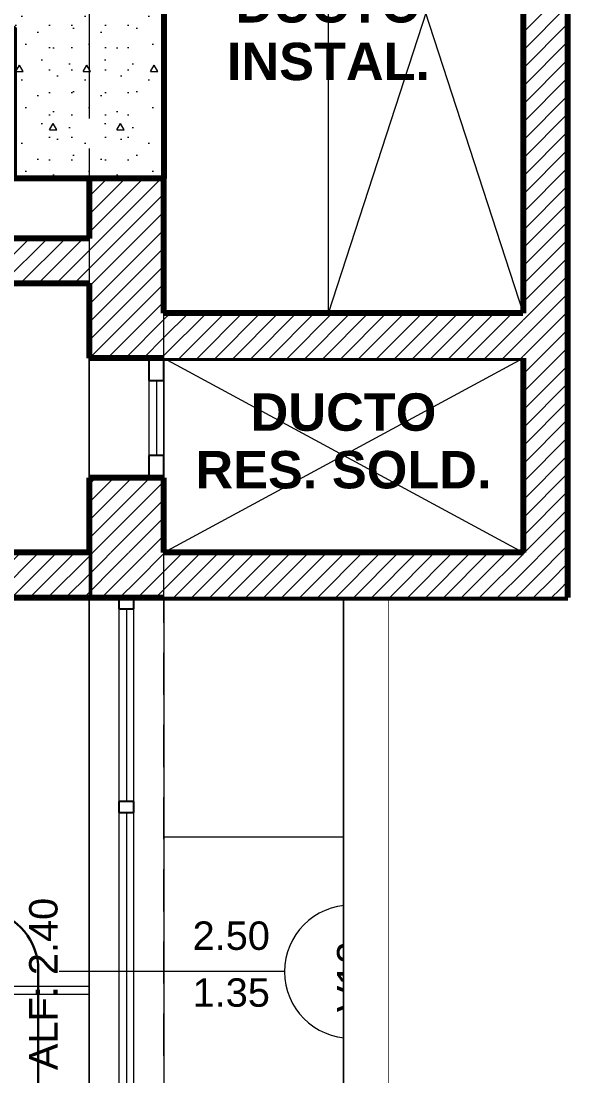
# Model space of a CAD drawing. Header units: inches. Extents: x -38 to 5698, y -33 to 92.
# Drawn here: x 143.593 to 145.42, y 13.402 to 16.926 of the extents above; entities that cross this region are included whole.
import ezdxf
from ezdxf.lldxf.tags import DXFTag

# ---------------------------------------------------------------- set-up
doc = ezdxf.new("R2010")
doc.units = ezdxf.units.IN
doc.header["$MEASUREMENT"] = 0
doc.set_wipeout_variables(frame=1)
for name, pattern in [('ACAD_ISO04W100', [30, 24, -3, 0, -3]), ('Hidden Line', [0.195611, 0.141111, -0.0545]), ('Punto & Raya', [0.65, 0.5, -0.075, 0, -0.075]), ('Wipeout_Contour', [1, 0, -1])]:
    doc.linetypes.add(name, pattern=pattern)
for name, color, linetype in [('02 _ ARQ _ ALB _ Ejes Generales', 7, 'Continuous'), ('02 _ ARQ _ ZON _ Espacio.3D', 7, 'Continuous'), ('08 _ STR _ EXT _ 06 Columnas', 7, 'Continuous'), ('08 _ STR _ EXT _ 07 Losa Aligerada', 7, 'Continuous'), ('08 _ STR _ EXT _ 09 Vigas', 7, 'Continuous'), ('Dibujo 2D - General', 7, 'Continuous'), ('Estructura - 04 MURO', 7, 'Continuous'), ('Interior - Sanitarios', 7, 'Continuous'), ('Notas - Textos', 7, 'Continuous')]:
    doc.layers.add(name, color=color, linetype=linetype)
doc.layers.add('ALUMBRADO_CONDUIT', color=30, linetype='CONDUIT1', lineweight=30)
doc.styles.add('Estilo_Generado_4', font='swisse.ttf')
doc.styles.add('Estilo_Generado_8', font='arialbd.ttf')
doc.styles.add('{18b73a54-fa43-428c-adcb-c1c7bbdf2c84}', font='Simplex.shx')
tags = doc.linetypes.add('CONDUIT1', pattern='A,1,-0.19772,["con",{18b73a54-fa43-428c-adcb-c1c7bbdf2c84},S=0.2,R=0,X=0,Y=-0.065594],-0.593642', length=1.791362).pattern_tags.tags
tags[6] = DXFTag(74, 10)
pattern_1 = [(45, (92.500015, 3e-09), (-0.030052038, 0.030052038), [])]

msp = doc.modelspace()

# ---------------------------------------------------------------- linework, layer by layer
at = {"layer": '02 _ ARQ _ ZON _ Espacio.3D', "color": 9, "linetype": 'Continuous', "lineweight": 5, "flags": 128}
for points in [[(140.47, 20.1), (140.47, 17.2499), (141.795, 17.2499), (141.795, 17.0999), (140.82, 17.0999), (140.82, 16.1999), (143.82, 16.1999), (143.82, 16.4), (143.57, 16.4), (143.57, 16.9), (143.07, 16.9), (143.07, 17.4), (143.82, 17.4), (143.82, 20.1)], [(140.97, 15.1499), (143.8199, 15.1499), (143.82, 16.0499), (140.82, 16.0499), (140.82, 15.3499), (140.97, 15.3499)], [(139.92, 14.9999), (139.92, 11.7), (143.82, 11.7), (143.82, 14.9999)]]:
    msp.add_lwpolyline(points, close=True, dxfattribs=at)
at = {"layer": '08 _ STR _ EXT _ 07 Losa Aligerada', "color": 254, "linetype": 'Continuous', "lineweight": 18, "flags": 128}
msp.add_lwpolyline([(144.62, 17.9499), (145.27, 17.9499), (145.27, 15.9499), (144.62, 15.9499)], close=True, dxfattribs=at)
msp.add_lwpolyline([(122.9315, 6.0005), (129.57, 6.0005), (129.57, 3.3753), (137.07, 3.3753), (137.07, 6.05), (144.82, 6.05), (144.82, 14.9999)], dxfattribs=at)
at = {"layer": 'Estructura - 04 MURO', "color": 165, "linetype": 'Continuous', "lineweight": 25}
for p, q in [((144.02, 15.7249), (144.07, 15.7249)), ((144.07, 15.4749), (144.02, 15.4749))]:
    msp.add_line(p, q, dxfattribs=at)
at = {"layer": 'Estructura - 04 MURO', "color": 165, "linetype": 'Continuous', "lineweight": 15}
for p, q in [((144.02, 15.7249), (144.02, 15.4749)), ((144.045, 15.7249), (144.045, 15.4749))]:
    msp.add_line(p, q, dxfattribs=at)
at = {"layer": 'Estructura - 04 MURO', "color": 7, "linetype": 'Continuous', "lineweight": 13, "flags": 128}
msp.add_lwpolyline([(144.82, 6.05), (144.82, 14.9999)], dxfattribs=at)
at = {"layer": 'Interior - Sanitarios', "color": 175, "linetype": 'Continuous', "lineweight": 13, "flags": 128}
msp.add_lwpolyline([(143.82, 13.6749), (143.82, 13.6999), (143.5325, 13.6999), (143.5325, 13.6749)], close=True, dxfattribs=at)

# ---------------------------------------------------------------- texts
at = {"layer": 'Notas - Textos', "color": 251, "linetype": 'Continuous', "lineweight": 25, "char_height": 0.125, "attachment_point": 2, "line_spacing_factor": 0.924085, "style": 'Estilo_Generado_8'}
for s, insert in [('\\A1;{\\pqc;\\fArial|b1|i0|c0|p34;DUCTO \\P\\pqc;\\fArial|b1|i0|c0|p34;INSTAL.}', (144.62, 17.046)), ('\\A1;{\\pqc;\\fArial|b1|i0|c0|p34;DUCTO \\P\\pqc;\\fArial|b1|i0|c0|p34;RES\\fArial|b1|i0|c0|p34;.\\fArial|b1|i0|c0|p34; SOLD.}', (144.67, 15.6821))]:
    msp.add_mtext(s, dxfattribs=dict(at, insert=insert))

# ---------------------------------------------------------------- next in the draw order: wipeouts: each hides what was drawn before it
at = {"color": 254, "linetype": 'Wipeout_Contour', "lineweight": 0, "ltscale": 5120.496047}
msp.add_wipeout([(137.07, 6.2), (144.67, 6.2), (144.67, 14.9999), (144.07, 14.9999), (144.07, 7.2), (137.07, 7.2)], dxfattribs=at).dxf.layer = 'Dibujo 2D - General'

# ---------------------------------------------------------------- next in the draw order: hatches: boundary and pattern name
at = {"layer": 'Dibujo 2D - General', "linetype": 'Continuous', "lineweight": 13}
h = msp.add_hatch(dxfattribs=at)
h.set_pattern_fill('CEMENTO_PULIDO_Y_BRUÑADO_FA', color=251, style=0, pattern_type=2)
h.set_pattern_definition([(0, (144.67, 6.2), (0, 1), []), (90, (144.67, 6.2), (-1, 0), [])])
h.paths.add_polyline_path([(137.07, 6.2), (144.67, 6.2), (144.67, 14.9999), (144.07, 14.9999), (144.07, 7.2), (137.07, 7.2)])

# ---------------------------------------------------------------- next in the draw order: linework, layer by layer
at = {"layer": '08 _ STR _ EXT _ 07 Losa Aligerada', "color": 254, "linetype": 'Continuous', "lineweight": 18, "flags": 128}
msp.add_lwpolyline([(145.42, 14.9999), (145.42, 18.1001), (144.07, 18.1001), (144.07, 15.7999), (145.27, 15.7999), (145.27, 15.1499), (144.07, 15.1499), (144.07, 14.9999)], dxfattribs=at)
at = {"layer": 'ALUMBRADO_CONDUIT', "color": 30, "lineweight": 30, "ltscale": 0.4, "true_color": 0xf26722}
msp.add_line((143.6502, 13.7562), (143.6502, 13.0169), dxfattribs=at)
msp.add_arc((143.4502, 13.7562), 0.2, 0, 79.8105, dxfattribs=at)
at = {"layer": 'Dibujo 2D - General', "color": 251, "linetype": 'Continuous', "lineweight": 13, "flags": 128}
msp.add_lwpolyline([(137.07, 6.2), (144.67, 6.2), (144.67, 14.9999), (144.07, 14.9999), (144.07, 7.2), (137.07, 7.2)], close=True, dxfattribs=at)
at = {"layer": 'Estructura - 04 MURO', "color": 165, "linetype": 'Continuous', "lineweight": 25}
for p, q in [((143.9199, 14.9624), (143.9699, 14.9624)), ((143.9699, 14.3188), (143.9199, 14.3188)), ((143.9199, 14.3188), (143.9199, 14.2813)), ((143.9699, 14.2813), (143.9699, 14.3188)), ((143.9199, 14.2813), (143.9699, 14.2813))]:
    msp.add_line(p, q, dxfattribs=at)
at = {"layer": 'Estructura - 04 MURO', "color": 165, "linetype": 'Continuous', "lineweight": 15}
for p, q in [((143.9199, 14.9624), (143.9199, 14.3188)), ((143.9449, 14.9624), (143.9449, 14.3188)), ((143.9699, 14.3188), (143.9699, 14.9624)), ((143.9199, 14.2813), (143.9199, 12.5375)), ((143.9449, 14.2813), (143.9449, 12.5375)), ((143.9699, 12.5375), (143.9699, 14.2813)), ((144.473, 13.75), (143.7199, 13.75))]:
    msp.add_line(p, q, dxfattribs=at)
at = {"layer": 'Estructura - 04 MURO', "color": 251, "linetype": 'Continuous', "lineweight": 13, "flags": 128}
msp.add_lwpolyline([(144.6949, 13.9719, 1), (144.6949, 13.528)], format="xyb", dxfattribs=at)

# ---------------------------------------------------------------- next in the draw order: texts
at = {"layer": 'Estructura - 04 MURO', "color": 251, "lineweight": 25, "char_height": 0.095, "attachment_point": 7, "rotation": 90, "style": 'Estilo_Generado_4'}
for s, insert in [('\\A1;{\\pql;\\pt0;\\fSwis721 Ex BT|b0|i0|c0|p34;ALF: 2.40\\fSwis721 Ex BT|b0|i0|c0|p34;\\A1{\\H.66x;\\S^  ;}\\fSwis721 Ex BT|b0|i0|c0|p34;\\fSwis721 Ex BT|b0|i0|c0|p34;}', (143.7423, 13.4212)), ('\\A1;{\\pql;\\pt0;\\fSwis721 Ex BT|b0|i0|c0|p34;V13\\fSwis721 Ex BT|b0|i0|c0|p34;\\fSwis721 Ex BT|b0|i0|c0|p34;\\fSwis721 Ex BT|b0|i0|c0|p34;}', (144.7448, 13.6149))]:
    msp.add_mtext(s, dxfattribs=dict(at, insert=insert))
at = {"layer": 'Estructura - 04 MURO', "color": 251, "lineweight": 25, "char_height": 0.095, "attachment_point": 7, "style": 'Estilo_Generado_4'}
for s, insert in [('\\A1;{\\pql;\\pt0;\\fSwis721 Ex BT|b0|i0|c0|p34;2.50\\fSwis721 Ex BT|b0|i0|c0|p34;\\A1{\\H.66x;\\S^  ;}\\fSwis721 Ex BT|b0|i0|c0|p34;\\fSwis721 Ex BT|b0|i0|c0|p34;}', (144.1659, 13.795)), ('\\A1;{\\pql;\\pt0;\\fSwis721 Ex BT|b0|i0|c0|p34;1.35\\fSwis721 Ex BT|b0|i0|c0|p34;\\A1{\\H.66x;\\S^  ;}\\fSwis721 Ex BT|b0|i0|c0|p34;\\fSwis721 Ex BT|b0|i0|c0|p34;}', (144.1659, 13.605))]:
    msp.add_mtext(s, dxfattribs=dict(at, insert=insert))

# ---------------------------------------------------------------- next in the draw order: wipeouts: each hides what was drawn before it
at = {"color": 254, "linetype": 'Wipeout_Contour', "lineweight": 0, "ltscale": 3422.624375}
msp.add_wipeout([(143.82, 16.1999), (143.82, 16.0499), (144.07, 16.0499), (144.07, 16.1999)], dxfattribs=at).dxf.layer = 'Estructura - 04 MURO'
at = {"color": 254, "linetype": 'Wipeout_Contour', "lineweight": 0, "ltscale": 2566.545658}
msp.add_wipeout([(143.8199, 15.1499), (144.0699, 14.9999), (144.0699, 15.1499)], dxfattribs=at).dxf.layer = 'Estructura - 04 MURO'
at = {"color": 254, "linetype": 'Wipeout_Contour', "lineweight": 0, "ltscale": 3425.524204}
msp.add_wipeout([(144.82, 6.2), (144.82, 14.9999), (144.67, 14.9999), (144.67, 6.2)], dxfattribs=at).dxf.layer = 'Estructura - 04 MURO'

# ---------------------------------------------------------------- next in the draw order: hatches: boundary and pattern name
at = {"layer": 'Estructura - 04 MURO', "linetype": 'Continuous', "lineweight": 5}
h = msp.add_hatch(dxfattribs=at)
h.set_pattern_fill('LADRILLO_COMÚN_0002', color=252, style=0, pattern_type=2)
h.set_pattern_definition(pattern_1)
h.paths.add_polyline_path([(143.82, 16.1999), (143.82, 16.0499), (144.07, 16.0499), (144.07, 16.1999)])
h = msp.add_hatch(dxfattribs=at)
h.set_pattern_fill('LADRILLO_COMÚN_0002', color=252, style=0, pattern_type=2)
h.set_pattern_definition(pattern_1)
h.paths.add_polyline_path([(143.8199, 15.1499), (144.0699, 14.9999), (144.0699, 15.1499)])

# ---------------------------------------------------------------- next in the draw order: linework, layer by layer
at = {"layer": 'Estructura - 04 MURO', "color": 7, "linetype": 'Continuous', "lineweight": 13, "flags": 128}
for points in [[(144.82, 14.9999), (144.67, 14.9999)], [(144.67, 14.9999), (144.67, 6.2)]]:
    msp.add_lwpolyline(points, dxfattribs=at)

# ---------------------------------------------------------------- next in the draw order: wipeouts: each hides what was drawn before it
at = {"color": 254, "linetype": 'Wipeout_Contour', "lineweight": 0, "ltscale": 3416.426187}
msp.add_wipeout([(140.9704, 16.0499), (143.82, 16.0499), (143.82, 16.1999), (140.9704, 16.1999)], dxfattribs=at).dxf.layer = 'Estructura - 04 MURO'
at = {"color": 254, "linetype": 'Wipeout_Contour', "lineweight": 0, "ltscale": 2567.27528}
msp.add_wipeout([(143.8199, 14.9999), (144.0699, 14.9999), (143.8199, 15.1499)], dxfattribs=at).dxf.layer = 'Estructura - 04 MURO'

# ---------------------------------------------------------------- next in the draw order: hatches: boundary and pattern name
at = {"layer": 'Estructura - 04 MURO', "linetype": 'Continuous', "lineweight": 5}
h = msp.add_hatch(dxfattribs=at)
h.set_pattern_fill('LADRILLO_COMÚN_0002', color=252, style=0, pattern_type=2)
h.set_pattern_definition(pattern_1)
h.paths.add_polyline_path([(140.9704, 16.0499), (143.82, 16.0499), (143.82, 16.1999), (140.9704, 16.1999)])
h = msp.add_hatch(dxfattribs=at)
h.set_pattern_fill('LADRILLO_COMÚN_0002', color=252, style=0, pattern_type=2)
h.set_pattern_definition(pattern_1)
h.paths.add_polyline_path([(143.8199, 14.9999), (144.0699, 14.9999), (143.8199, 15.1499)])

# ---------------------------------------------------------------- next in the draw order: linework, layer by layer
at = {"layer": 'Estructura - 04 MURO', "color": 7, "linetype": 'Continuous', "lineweight": 80}
msp.add_line((140.8204, 16.0499), (143.82, 16.0499), dxfattribs=at)
at = {"layer": 'Estructura - 04 MURO', "color": 165, "linetype": 'Continuous', "lineweight": 15}
for p, q in [((143.8199, 14.9999), (143.8199, 12.5)), ((144.0699, 14.9999), (144.0699, 12.5))]:
    msp.add_line(p, q, dxfattribs=at)
at = {"layer": 'Estructura - 04 MURO', "color": 165, "linetype": 'Continuous', "lineweight": 25}
for p, q in [((143.9199, 14.9999), (143.9199, 14.9624)), ((143.9699, 14.9624), (143.9699, 14.9999))]:
    msp.add_line(p, q, dxfattribs=at)
at = {"layer": 'Estructura - 04 MURO', "color": 7, "linetype": 'Continuous', "lineweight": 80, "flags": 128}
for points in [[(143.82, 16.1999), (140.9704, 16.1999)], [(143.8199, 15.1499), (143.8199, 14.9999)]]:
    msp.add_lwpolyline(points, dxfattribs=at)

# ---------------------------------------------------------------- next in the draw order: wipeouts: each hides what was drawn before it
at = {"color": 254, "linetype": 'Wipeout_Contour', "lineweight": 0, "ltscale": 3422.63765}
msp.add_wipeout([(144.07, 16.1999), (144.07, 16.4), (143.82, 16.4), (143.82, 16.1999)], dxfattribs=at).dxf.layer = 'Estructura - 04 MURO'
at = {"color": 254, "linetype": 'Wipeout_Contour', "lineweight": 0, "ltscale": 3422.609414}
msp.add_wipeout([(143.82, 16.0499), (143.82, 15.7999), (144.07, 15.7999), (144.07, 16.0499)], dxfattribs=at).dxf.layer = 'Estructura - 04 MURO'
at = {"color": 254, "linetype": 'Wipeout_Contour', "lineweight": 0, "ltscale": 3416.349479}
msp.add_wipeout([(143.82, 14.9999), (143.82, 15.1499), (140.9704, 15.1499), (140.9704, 14.9999)], dxfattribs=at).dxf.layer = 'Estructura - 04 MURO'

# ---------------------------------------------------------------- next in the draw order: hatches: boundary and pattern name
at = {"layer": '08 _ STR _ EXT _ 06 Columnas', "linetype": 'Continuous', "lineweight": 9}
h = msp.add_hatch(dxfattribs=at)
h.set_pattern_fill('HORMIGÓN_EN_MASA_0002', style=0, pattern_type=2)
h.set_pattern_definition([(0, (92.5, 3e-09), (0, 0.3897114), [0.024375, -0.200625]), (0, (92.6125, 0.19486), (0, 0.3897114), [0.024375, -0.200625]), (60, (92.5, 3e-09), (-0.3375, 0.1948557), [0.024375, -0.200625]), (60, (92.725, 3e-09), (-0.3375, 0.1948557), [0.024375, -0.200625]), (120, (92.5244, 3e-09), (0.3375, 0.1948557), [0.024375, -0.200625]), (120, (92.7494, 3e-09), (0.3375, 0.1948557), [0.024375, -0.200625]), (0, (92.500015, 0.0375), (0, 0.075), [0, -0.075, 0, -0.1125]), (45, (92.537515, 0.0375), (-0.05303301, 0.05303301), [0, -0.05625, 0, -0.09375])])
h.paths.add_polyline_path([(143.07, 17.4), (143.07, 16.9), (143.57, 16.9), (143.57, 16.4), (144.07, 16.4), (144.07, 17.4)])
at = {"layer": 'Estructura - 04 MURO', "linetype": 'Continuous', "lineweight": 5}
h = msp.add_hatch(dxfattribs=at)
h.set_pattern_fill('LADRILLO_COMÚN_0002', color=252, style=0, pattern_type=2)
h.set_pattern_definition(pattern_1)
h.paths.add_polyline_path([(144.07, 16.1999), (144.07, 16.4), (143.82, 16.4), (143.82, 16.1999)])
h = msp.add_hatch(dxfattribs=at)
h.set_pattern_fill('LADRILLO_COMÚN_0002', color=252, style=0, pattern_type=2)
h.set_pattern_definition(pattern_1)
h.paths.add_polyline_path([(143.82, 16.0499), (143.82, 15.7999), (144.07, 15.7999), (144.07, 16.0499)])
h = msp.add_hatch(dxfattribs=at)
h.set_pattern_fill('LADRILLO_COMÚN_0002', color=252, style=0, pattern_type=2)
h.set_pattern_definition(pattern_1)
h.paths.add_polyline_path([(143.82, 14.9999), (143.82, 15.1499), (140.9704, 15.1499), (140.9704, 14.9999)])

# ---------------------------------------------------------------- next in the draw order: linework, layer by layer
at = {"layer": '08 _ STR _ EXT _ 06 Columnas', "color": 7, "linetype": 'Continuous', "lineweight": 80, "flags": 128}
msp.add_lwpolyline([(143.07, 17.4), (144.07, 17.4), (144.07, 16.4), (143.57, 16.4), (143.57, 16.9), (143.07, 16.9)], close=True, dxfattribs=at)
at = {"layer": 'Estructura - 04 MURO', "color": 7, "linetype": 'Continuous', "lineweight": 80}
msp.add_line((145.27, 15.7999), (143.82, 15.7999), dxfattribs=at)
at = {"layer": 'Estructura - 04 MURO', "color": 165, "linetype": 'Continuous', "lineweight": 25}
for p, q in [((144.02, 15.7999), (144.02, 15.7249)), ((144.07, 15.7249), (144.07, 15.7999))]:
    msp.add_line(p, q, dxfattribs=at)
at = {"layer": 'Estructura - 04 MURO', "color": 7, "linetype": 'Continuous', "lineweight": 80, "flags": 128}
for points in [[(143.82, 16.4), (143.82, 16.1999)], [(144.07, 15.9499), (144.07, 16.4)], [(143.82, 16.0499), (143.82, 15.7999)], [(143.82, 15.1499), (140.9704, 15.1499)], [(140.9704, 14.9999), (145.42, 14.9999)]]:
    msp.add_lwpolyline(points, dxfattribs=at)

# ---------------------------------------------------------------- next in the draw order: wipeouts: each hides what was drawn before it
at = {"color": 254, "linetype": 'Wipeout_Contour', "lineweight": 0, "ltscale": 3422.562012}
msp.add_wipeout([(143.82, 15.1499), (144.07, 15.1499), (144.07, 15.3999), (143.82, 15.3999)], dxfattribs=at).dxf.layer = 'Estructura - 04 MURO'
at = {"color": 254, "linetype": 'Wipeout_Contour', "lineweight": 0, "ltscale": 2571.525044}
msp.add_wipeout([(145.27, 14.9999), (145.42, 14.9999), (145.27, 15.1499)], dxfattribs=at).dxf.layer = 'Estructura - 04 MURO'

# ---------------------------------------------------------------- next in the draw order: hatches: boundary and pattern name
at = {"layer": 'Estructura - 04 MURO', "linetype": 'Continuous', "lineweight": 5}
h = msp.add_hatch(dxfattribs=at)
h.set_pattern_fill('LADRILLO_COMÚN_0002', color=252, style=0, pattern_type=2)
h.set_pattern_definition(pattern_1)
h.paths.add_polyline_path([(143.82, 15.1499), (144.07, 15.1499), (144.07, 15.3999), (143.82, 15.3999)])
h = msp.add_hatch(dxfattribs=at)
h.set_pattern_fill('LADRILLO_COMÚN_0002', color=252, style=0, pattern_type=2)
h.set_pattern_definition(pattern_1)
h.paths.add_polyline_path([(145.27, 14.9999), (145.42, 14.9999), (145.27, 15.1499)])

# ---------------------------------------------------------------- next in the draw order: linework, layer by layer
at = {"layer": '02 _ ARQ _ ALB _ Ejes Generales', "color": 251, "linetype": 'Punto & Raya', "lineweight": 13}
msp.add_line((143.82, 45.9), (143.82, 2.05), dxfattribs=at)
at = {"layer": 'Estructura - 04 MURO', "color": 165, "linetype": 'Continuous', "lineweight": 15}
for p, q in [((143.82, 15.7999), (143.82, 15.3999)), ((144.07, 15.7999), (144.07, 15.3999))]:
    msp.add_line(p, q, dxfattribs=at)
at = {"layer": 'Estructura - 04 MURO', "color": 165, "linetype": 'Continuous', "lineweight": 25}
for p, q in [((144.02, 15.4749), (144.02, 15.3999)), ((144.07, 15.3999), (144.07, 15.4749))]:
    msp.add_line(p, q, dxfattribs=at)
at = {"layer": 'Estructura - 04 MURO', "color": 7, "linetype": 'Continuous', "lineweight": 80}
msp.add_line((144.07, 15.3999), (143.82, 15.3999), dxfattribs=at)
at = {"layer": 'Estructura - 04 MURO', "color": 7, "linetype": 'Continuous', "lineweight": 80, "flags": 128}
for points in [[(143.82, 15.3999), (143.82, 15.1499)], [(144.07, 15.1499), (144.07, 15.3999)]]:
    msp.add_lwpolyline(points, dxfattribs=at)

# ---------------------------------------------------------------- next in the draw order: wipeouts: each hides what was drawn before it
at = {"color": 254, "linetype": 'Wipeout_Contour', "lineweight": 0, "ltscale": 3425.505203}
msp.add_wipeout([(144.07, 15.7999), (145.27, 15.7999), (145.27, 15.9499), (144.07, 15.9499)], dxfattribs=at).dxf.layer = 'Estructura - 04 MURO'
at = {"color": 254, "linetype": 'Wipeout_Contour', "lineweight": 0, "ltscale": 2570.695403}
msp.add_wipeout([(145.27, 15.1499), (145.42, 14.9999), (145.42, 15.1499)], dxfattribs=at).dxf.layer = 'Estructura - 04 MURO'

# ---------------------------------------------------------------- next in the draw order: hatches: boundary and pattern name
at = {"layer": 'Estructura - 04 MURO', "linetype": 'Continuous', "lineweight": 5}
h = msp.add_hatch(dxfattribs=at)
h.set_pattern_fill('LADRILLO_COMÚN_0002', color=252, style=0, pattern_type=2)
h.set_pattern_definition(pattern_1)
h.paths.add_polyline_path([(144.07, 15.7999), (145.27, 15.7999), (145.27, 15.9499), (144.07, 15.9499)])
h = msp.add_hatch(dxfattribs=at)
h.set_pattern_fill('LADRILLO_COMÚN_0002', color=252, style=0, pattern_type=2)
h.set_pattern_definition(pattern_1)
h.paths.add_polyline_path([(145.27, 15.1499), (145.42, 14.9999), (145.42, 15.1499)])

# ---------------------------------------------------------------- next in the draw order: linework, layer by layer
at = {"layer": 'Estructura - 04 MURO', "color": 7, "linetype": 'Continuous', "lineweight": 80, "flags": 128}
msp.add_lwpolyline([(145.27, 15.9499), (144.07, 15.9499)], dxfattribs=at)

# ---------------------------------------------------------------- next in the draw order: wipeouts: each hides what was drawn before it
at = {"color": 254, "linetype": 'Wipeout_Contour', "lineweight": 0, "ltscale": 3428.260386}
msp.add_wipeout([(145.27, 17.9501), (145.27, 15.1499), (145.42, 15.1499), (145.42, 17.9501)], dxfattribs=at).dxf.layer = 'Estructura - 04 MURO'

# ---------------------------------------------------------------- next in the draw order: hatches: boundary and pattern name
at = {"layer": 'Estructura - 04 MURO', "linetype": 'Continuous', "lineweight": 5}
h = msp.add_hatch(dxfattribs=at)
h.set_pattern_fill('LADRILLO_COMÚN_0002', color=252, style=0, pattern_type=2)
h.set_pattern_definition(pattern_1)
h.paths.add_polyline_path([(145.27, 17.9501), (145.27, 15.1499), (145.42, 15.1499), (145.42, 17.9501)])

# ---------------------------------------------------------------- next in the draw order: linework, layer by layer
at = {"layer": 'Dibujo 2D - General', "color": 252, "linetype": 'ACAD_ISO04W100', "lineweight": 13}
for p, q in [((144.62, 15.9499), (145.27, 17.9499)), ((144.62, 17.9499), (145.27, 15.9499))]:
    msp.add_line(p, q, dxfattribs=at)
at = {"layer": 'Estructura - 04 MURO', "color": 7, "linetype": 'Continuous', "lineweight": 80, "flags": 128}
for points in [[(145.42, 14.9999), (145.42, 18.1001)], [(145.27, 17.9501), (145.27, 15.9499)], [(145.27, 15.7999), (145.27, 15.1499)]]:
    msp.add_lwpolyline(points, dxfattribs=at)

# ---------------------------------------------------------------- next in the draw order: wipeouts: each hides what was drawn before it
at = {"color": 254, "linetype": 'Wipeout_Contour', "lineweight": 0, "ltscale": 3425.447155}
msp.add_wipeout([(145.27, 15.1499), (144.0699, 15.1499), (144.0699, 14.9999), (145.27, 14.9999)], dxfattribs=at).dxf.layer = 'Estructura - 04 MURO'

# ---------------------------------------------------------------- next in the draw order: hatches: boundary and pattern name
at = {"layer": 'Estructura - 04 MURO', "linetype": 'Continuous', "lineweight": 5}
h = msp.add_hatch(dxfattribs=at)
h.set_pattern_fill('LADRILLO_COMÚN_0002', color=252, style=0, pattern_type=2)
h.set_pattern_definition(pattern_1)
h.paths.add_polyline_path([(145.27, 15.1499), (144.0699, 15.1499), (144.0699, 14.9999), (145.27, 14.9999)])

# ---------------------------------------------------------------- next in the draw order: linework, layer by layer
at = {"layer": '08 _ STR _ EXT _ 07 Losa Aligerada', "color": 254, "linetype": 'Continuous', "lineweight": 18, "flags": 128}
msp.add_lwpolyline([(145.42, 14.9999), (144.07, 14.9999), (144.07, 18.1001), (144.07, 18.1001), (144.07, 20.35), (139.17, 20.35), (139.17, 22.35), (139.17, 22.6), (139.17, 24.5), (139.17, 24.75), (139.17, 26.75), (144.07, 26.75), (144.07, 29.7), (144.07, 29.7)], dxfattribs=at)
at = {"layer": '08 _ STR _ EXT _ 09 Vigas', "color": 251, "linetype": 'Hidden Line', "lineweight": 13}
msp.add_line((144.07, 7.2), (144.07, 20.35), dxfattribs=at)
at = {"layer": 'Dibujo 2D - General', "color": 252, "linetype": 'ACAD_ISO04W100', "lineweight": 13}
for p, q in [((144.07, 15.1499), (145.27, 15.7999)), ((144.07, 15.7999), (145.27, 15.1499))]:
    msp.add_line(p, q, dxfattribs=at)
at = {"layer": 'Estructura - 04 MURO', "color": 7, "linetype": 'Continuous', "lineweight": 80, "flags": 128}
msp.add_lwpolyline([(145.27, 15.1499), (144.07, 15.1499)], dxfattribs=at)

doc.saveas('drawing.dxf')
